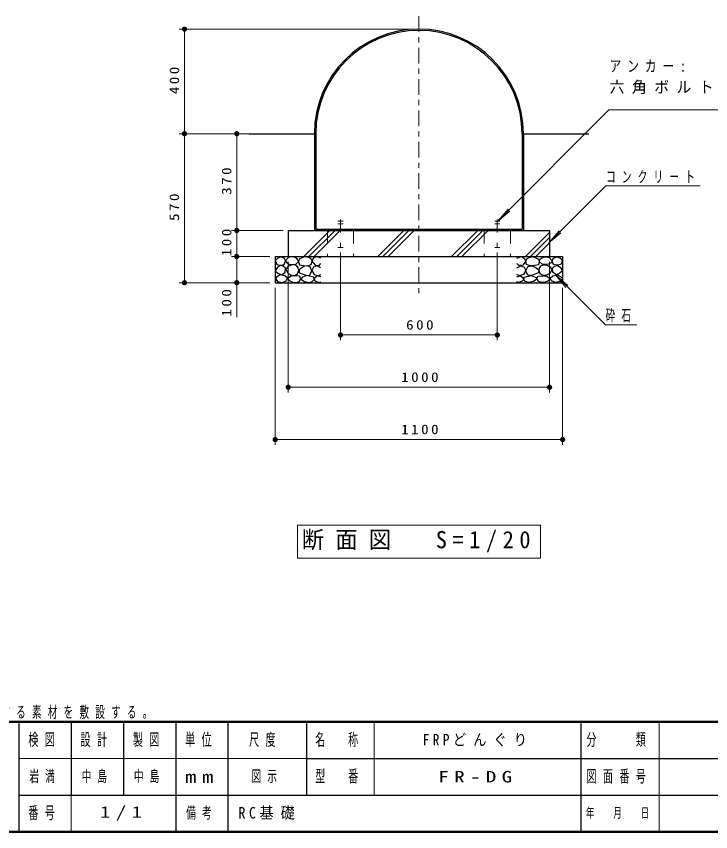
# Model space of a CAD drawing. Units: millimetres on the paper, scale 1:20. Extents: x -385 to 0, y -12 to 267.
# Drawn here: x -243 to -110.1, y 0 to 155.9 of the extents above; entities that cross this region are included whole.
import ezdxf

# ---------------------------------------------------------------- set-up
doc = ezdxf.new("R2010")
doc.units = ezdxf.units.MM
doc.linetypes.add('USER1', pattern=[4.5, 2.5, -2])
doc.linetypes.add('USER2', pattern=[6, 3, -1, 1, -1])
doc.layers.add('LY_1', color=7, linetype='Continuous', lineweight=13)
doc.layers.add('LY_2', color=7, linetype='Continuous', lineweight=13)
doc.layers.add('LY_3', color=7, linetype='Continuous')
doc.styles.add('ＭＳ ゴシック', font='')
doc.styles.get('ＭＳ ゴシック').set_extended_font_data('MS Gothic')

# ---------------------------------------------------------------- blocks, each defined once
blk = doc.blocks.new('filled_dot')
at = {"color": 0, "linetype": 'Continuous', "lineweight": -2, "const_width": 1.25}
blk.add_lwpolyline([(-0.625, 0, 1), (0.625, 0, 1)], format="xyb", close=True, dxfattribs=at)

msp = doc.modelspace()

# ---------------------------------------------------------------- linework, layer by layer
at = {"layer": 'LY_1', "linetype": 'USER2'}
msp.add_line((-165.957, 155.945), (-165.957, 102.971), dxfattribs=at)
at = {"layer": 'LY_1'}
for p, q in [((-166.957, 153.495), (-211.818, 153.495)), ((-210.818, 133.495), (-210.818, 153.495)), ((-129.603, 138.029), (-150.832, 116.769)), ((-129.603, 138.029), (-87.478, 138.029)), ((-196.818, 133.495), (-211.818, 133.495)), ((-199.457, 133.495), (-211.818, 133.495)), ((-210.818, 104.995), (-210.818, 133.495)), ((-200.818, 114.995), (-200.818, 133.495)), ((-130.17, 123.534), (-141.076, 112.628)), ((-130.17, 123.534), (-112.155, 123.534)), ((-150.832, 116.769), (-148.906, 119.069)), ((-150.832, 116.769), (-148.536, 118.699)), ((-191.957, 114.995), (-201.818, 114.995)), ((-200.818, 109.995), (-200.818, 114.995)), ((-187.993, 109.995), (-182.993, 114.995)), ((-187.003, 109.995), (-182.003, 114.995)), ((-186.013, 109.995), (-181.013, 114.995)), ((-173.85, 109.995), (-168.85, 114.995)), ((-172.86, 109.995), (-167.86, 114.995)), ((-171.87, 109.995), (-166.87, 114.995)), ((-159.708, 109.995), (-154.708, 114.995)), ((-158.718, 109.995), (-153.718, 114.995)), ((-157.728, 109.995), (-152.728, 114.995)), ((-145.566, 109.995), (-140.957, 114.604)), ((-141.076, 112.628), (-139.148, 114.926)), ((-141.076, 112.628), (-138.778, 114.556)), ((-144.576, 109.995), (-140.957, 113.614)), ((-143.586, 109.995), (-140.957, 112.624)), ((-180.957, 110.745), (-180.957, 93.995)), ((-150.957, 110.745), (-150.957, 93.995)), ((-194.457, 109.995), (-201.818, 109.995)), ((-200.818, 98.375), (-200.818, 109.995)), ((-190.957, 108.995), (-190.957, 83.995)), ((-140.957, 108.995), (-140.957, 83.995)), ((-139.747, 106.408), (-137.819, 104.11)), ((-139.747, 106.408), (-137.449, 104.48)), ((-130.262, 96.923), (-139.747, 106.408)), ((-194.457, 104.995), (-211.818, 104.995)), ((-193.457, 103.995), (-193.457, 73.995)), ((-138.457, 103.995), (-138.457, 73.995)), ((-130.262, 96.923), (-124.247, 96.923)), ((-150.957, 94.995), (-180.957, 94.995)), ((-140.957, 84.995), (-190.957, 84.995)), ((-138.457, 74.995), (-193.457, 74.995)), ((-142.707, 58.609), (-189.207, 58.609)), ((-189.207, 58.609), (-189.207, 52.309)), ((-142.707, 52.309), (-142.707, 58.609)), ((-189.207, 52.309), (-142.707, 52.309))]:
    msp.add_line(p, q, dxfattribs=at)
at = {"layer": 'LY_1', "lineweight": 25}
for p, q in [((-198.457, 133.495), (-185.957, 133.495)), ((-185.957, 133.495), (-185.957, 114.995)), ((-185.707, 133.495), (-185.707, 115.245)), ((-146.207, 133.495), (-146.207, 115.245)), ((-145.957, 133.495), (-145.957, 114.995)), ((-145.957, 133.495), (-133.457, 133.495)), ((-190.957, 114.995), (-140.957, 114.995)), ((-190.957, 114.995), (-190.957, 109.995)), ((-185.707, 115.245), (-146.207, 115.245)), ((-182.707, 115.245), (-182.707, 114.995)), ((-149.207, 115.245), (-149.207, 114.995)), ((-140.957, 114.995), (-140.957, 109.995)), ((-193.457, 109.995), (-138.457, 109.995)), ((-193.457, 109.995), (-193.457, 104.995)), ((-138.457, 109.995), (-138.457, 104.995)), ((-193.457, 104.995), (-138.457, 104.995))]:
    msp.add_line(p, q, dxfattribs=at)
at = {"layer": 'LY_1', "linetype": 'USER1'}
for p, q in [((-180.957, 117.095), (-180.957, 111.745)), ((-150.957, 117.095), (-150.957, 111.745)), ((-180.457, 116.745), (-181.457, 116.745)), ((-180.457, 116.245), (-181.457, 116.245)), ((-150.457, 116.745), (-151.457, 116.745)), ((-150.457, 116.245), (-151.457, 116.245)), ((-183.457, 114.995), (-183.457, 109.995)), ((-178.457, 114.995), (-178.457, 109.995)), ((-153.457, 114.995), (-153.457, 109.995)), ((-148.457, 114.995), (-148.457, 109.995)), ((-180.457, 111.745), (-181.457, 111.745)), ((-150.457, 111.745), (-151.457, 111.745))]:
    msp.add_line(p, q, dxfattribs=at)
at = {"layer": 'LY_1', "lineweight": 25}
for points in [[(-192.335, 109.965), (-192.969, 109.664), (-193.444, 109.189), (-193.143, 108.492), (-192.414, 108.349), (-191.717, 108.508), (-191.464, 109.094), (-191.654, 109.601)], [(-190.364, 109.97), (-190.891, 109.835), (-191.472, 109.199), (-191.242, 108.78), (-190.785, 108.543), (-190.269, 108.47), (-189.526, 108.537), (-188.958, 109.078), (-189.242, 109.578), (-189.775, 109.888)], [(-187.773, 109.98), (-188.31, 109.756), (-188.856, 109.488), (-188.972, 108.987), (-188.838, 108.423), (-188.014, 108.262), (-187.289, 108.217), (-186.565, 108.476), (-186.412, 109.085), (-186.645, 109.595), (-187.048, 109.819)], [(-144.142, 109.98), (-143.605, 109.756), (-143.059, 109.488), (-142.943, 108.987), (-143.077, 108.423), (-143.9, 108.262), (-144.625, 108.217), (-145.35, 108.476), (-145.502, 109.085), (-145.27, 109.595), (-144.867, 109.819)], [(-141.551, 109.97), (-141.024, 109.835), (-140.443, 109.199), (-140.673, 108.78), (-141.13, 108.543), (-141.646, 108.47), (-142.389, 108.537), (-142.957, 109.078), (-142.673, 109.578), (-142.139, 109.888)], [(-139.58, 109.965), (-138.946, 109.664), (-138.471, 109.189), (-138.772, 108.492), (-139.501, 108.349), (-140.198, 108.508), (-140.451, 109.094), (-140.261, 109.601)], [(-192.462, 108.318), (-193, 107.969), (-193.444, 107.288), (-192.937, 106.828), (-192.272, 106.512), (-191.575, 106.955), (-191.495, 107.795), (-191.903, 108.157)], [(-190.999, 106.753), (-190.377, 106.408), (-189.702, 106.361), (-189.188, 106.723), (-188.945, 107.321), (-189.056, 107.858), (-189.404, 108.267), (-189.87, 108.431), (-190.404, 108.375), (-191.094, 108.006), (-191.391, 107.429)], [(-187.823, 108.149), (-188.377, 107.852), (-188.904, 107.433), (-188.85, 106.879), (-188.107, 106.609), (-187.472, 106.392), (-186.823, 106.419), (-186.417, 107.284), (-186.769, 108.041), (-187.272, 108.206)], [(-144.092, 108.149), (-143.538, 107.852), (-143.011, 107.433), (-143.065, 106.879), (-143.808, 106.609), (-144.443, 106.392), (-145.092, 106.419), (-145.497, 107.284), (-145.146, 108.041), (-144.642, 108.206)], [(-140.916, 106.753), (-141.537, 106.408), (-142.213, 106.361), (-142.727, 106.723), (-142.97, 107.321), (-142.858, 107.858), (-142.511, 108.267), (-142.045, 108.431), (-141.51, 108.375), (-140.821, 108.006), (-140.524, 107.429)], [(-139.453, 108.318), (-138.914, 107.969), (-138.471, 107.288), (-138.978, 106.828), (-139.643, 106.512), (-140.34, 106.955), (-140.419, 107.795), (-140.012, 108.157)], [(-192.503, 106.521), (-193.071, 106.202), (-193.409, 105.779), (-193.006, 105.213), (-192.063, 105.01), (-191.347, 105.329), (-191.074, 105.834), (-191.613, 106.29)], [(-189.647, 106.314), (-190.431, 106.273), (-191.094, 105.8), (-190.661, 105.341), (-189.972, 105.03), (-189.407, 105.022), (-188.864, 105.246), (-188.526, 105.773), (-188.783, 106.26)], [(-187.532, 106.405), (-188.302, 105.986), (-188.546, 105.689), (-187.856, 105.203), (-186.91, 105.013), (-186.381, 105.197), (-186.032, 105.622), (-186.059, 106.04), (-186.924, 106.27)], [(-144.383, 106.405), (-143.612, 105.986), (-143.369, 105.689), (-144.058, 105.203), (-145.004, 105.013), (-145.534, 105.197), (-145.883, 105.622), (-145.856, 106.04), (-144.991, 106.27)], [(-142.267, 106.314), (-141.483, 106.273), (-140.821, 105.8), (-141.254, 105.341), (-141.943, 105.03), (-142.508, 105.022), (-143.051, 105.246), (-143.389, 105.773), (-143.132, 106.26)], [(-139.412, 106.521), (-138.843, 106.202), (-138.506, 105.779), (-138.909, 105.213), (-139.852, 105.01), (-140.567, 105.329), (-140.841, 105.834), (-140.302, 106.29)]]:
    msp.add_lwpolyline(points, close=True, dxfattribs=at)
for points in [[(-184.707, 109.66), (-185.563, 109.977), (-186.102, 109.708), (-186.418, 109.106), (-185.832, 108.345), (-185.056, 108.282), (-184.707, 108.678)], [(-147.207, 109.66), (-146.352, 109.977), (-145.813, 109.708), (-145.496, 109.106), (-146.083, 108.345), (-146.859, 108.282), (-147.207, 108.678)], [(-184.723, 107.854), (-185.484, 108.25), (-186.117, 107.997), (-186.418, 107.347), (-185.975, 106.571), (-185.214, 106.333), (-184.723, 106.539)], [(-147.192, 107.854), (-146.431, 108.25), (-145.797, 107.997), (-145.496, 107.347), (-145.94, 106.571), (-146.7, 106.333), (-147.192, 106.539)], [(-184.707, 106.127), (-185.373, 106.333), (-186.022, 105.779), (-185.848, 105.383), (-185.119, 105.018), (-184.707, 105.177)], [(-147.207, 106.127), (-146.542, 106.333), (-145.892, 105.779), (-146.067, 105.383), (-146.795, 105.018), (-147.207, 105.177)]]:
    msp.add_lwpolyline(points, dxfattribs=at)
for radius in [20, 19.75]:
    msp.add_arc((-165.957, 133.495), radius, 0, 180, dxfattribs=at)
at = {"layer": 'LY_2', "lineweight": 50}
for p, q in [((-385, 21), (0, 21)), ((-385, 0), (0, 0))]:
    msp.add_line(p, q, dxfattribs=at)
at = {"layer": 'LY_2', "lineweight": 25}
for p, q in [((-242.5, 21), (-242.5, 0)), ((-232.5, 21), (-232.5, 7)), ((-222.5, 21), (-222.5, 7)), ((-212.5, 21), (-212.5, 0)), ((-202.5, 21), (-202.5, 7)), ((-187.5, 21), (-187.5, 7)), ((-135, 21), (-135, 0)), ((-187.5, 14), (-70, 14)), ((-242.5, 7), (0, 7)), ((-202.5, 7), (-202.5, 0))]:
    msp.add_line(p, q, dxfattribs=at)
at = {"layer": 'LY_2'}
for p, q in [((-174.5, 21), (-174.5, 7)), ((-120, 21), (-120, 0)), ((-242.5, 14), (-187.5, 14)), ((-232.5, 7), (-232.5, 0))]:
    msp.add_line(p, q, dxfattribs=at)

# ---------------------------------------------------------------- block references
at = {"layer": 'LY_1', "xscale": 0.4, "yscale": 0.4}
for p, rotation in [((-210.818, 153.495), 270), ((-210.818, 133.495), 270), ((-210.818, 133.495), 90), ((-200.818, 133.495), 270), ((-200.818, 114.995), 90), ((-200.818, 109.995), 90), ((-210.818, 104.995), 90), ((-200.818, 104.995), 90), ((-150.957, 94.995), 180), ((-140.957, 84.995), 180), ((-138.457, 74.995), 180)]:
    msp.add_blockref('filled_dot', p, dxfattribs=dict(at, rotation=rotation))
for p in [(-180.957, 94.995), (-190.957, 84.995), (-193.457, 74.995)]:
    msp.add_blockref('filled_dot', p, dxfattribs=at)

# ---------------------------------------------------------------- texts
at = {"layer": 'LY_1', "style": 'ＭＳ ゴシック'}
for s, insert, char_height, attachment_point in [('\\T1.5;\\W0.75;アンカー:', (-129.478, 147.529), 2.199, 1), ('\\T1.5;\\W0.95;六角ボルト\u3000M10X100L', (-129.478, 143.529), 2.199, 1), ('\\T1.64;\\W0.6;コンクリート', (-130.155, 124.034), 2.199, 7), ('\\T1.64;\\W0.6;砕石', (-130.247, 97.423), 2.199, 7), ('\\T1.33;\\W1.15;600', (-165.541, 95.995), 1.833, 8), ('\\T1.33;\\W1.15;1000', (-165.536, 85.995), 1.833, 8), ('\\T1.33;\\W1.15;1100', (-165.534, 75.995), 1.833, 8), ('\\T1.5;\\W0.95;断面図\u3000S=1/20', (-165.957, 55.459), 3.299, 5), ('\\T1.64;\\W0.6;安全領域内には、障害物等はないものとし、落下高さに見合った衝撃吸収性能を有する素材を敷設する。', (-358.158, 21.542), 2.199, 7), ('\\T1.52;\\W0.85;FRPどんぐり', (-165.25, 17.5), 2.199, 4), ('\\T1.64;\\W0.6;岩満', (-240.5, 10.5), 2.199, 4), ('\\T1.64;\\W0.6;中島', (-230.5, 10.5), 2.199, 4), ('\\T1.64;\\W0.6;中島', (-220.5, 10.5), 2.199, 4), ('\\T1.5;\\W1.35;FR-DG', (-162.25, 10.5), 2.199, 4), ('\\T1.5;\\W0.9;RC基礎', (-200.5, 3.5), 2.199, 4)]:
    msp.add_mtext(s, dxfattribs=dict(at, insert=insert, char_height=char_height, attachment_point=attachment_point))
at = {"layer": 'LY_1', "char_height": 1.833, "attachment_point": 8, "rotation": 90, "style": 'ＭＳ ゴシック'}
for s, insert in [('\\T1.33;\\W1.15;400', (-211.818, 143.912)), ('\\T1.33;\\W1.15;370', (-201.818, 124.66)), ('\\T1.33;\\W1.15;570', (-211.818, 119.66)), ('\\T1.33;\\W1.15;100', (-201.818, 112.924)), ('\\T1.33;\\W1.15;100', (-201.818, 101.375))]:
    msp.add_mtext(s, dxfattribs=dict(at, insert=insert))
at = {"layer": 'LY_2', "attachment_point": 4, "style": 'ＭＳ ゴシック'}
for s, insert, char_height in [('\\T1.64;\\W0.6;検図', (-240.7, 17.5), 2.346), ('\\T1.64;\\W0.6;設計', (-230.7, 17.5), 2.346), ('\\T1.64;\\W0.6;製図', (-220.7, 17.5), 2.346), ('\\T1.64;\\W0.6;単位', (-210.7, 17.5), 2.346), ('\\T1.64;\\W0.6;尺度', (-198.45, 17.5), 2.346), ('\\T1.64;\\W0.6;名\u3000称', (-185.8, 17.5), 2.346), ('\\T1.64;\\W0.6;分\u3000\u3000類', (-133.9, 17.5), 2.346), ('\\T1.5;\\W1.35;mm', (-210.7, 10.5), 2.346), ('\\T1.64;\\W0.6;型\u3000番', (-185.8, 10.5), 2.346), ('\\T1.64;\\W0.6;図面番号', (-133.9, 10.5), 2.346), ('\\T1.64;\\W0.6;番号', (-240.7, 3.5), 2.346), ('\\T1.64;\\W0.6;備考', (-210.5, 3.5), 2.199), ('\\T1.64;\\W0.6;年\u3000月\u3000日', (-134, 3.5), 1.906)]:
    msp.add_mtext(s, dxfattribs=dict(at, insert=insert, char_height=char_height))
at = {"layer": 'LY_3', "char_height": 2.199, "attachment_point": 4, "style": 'ＭＳ ゴシック'}
for s, insert in [('\\T1.64;\\W0.6;図示', (-198, 10.5)), ('\\T1.5;\\W1.35;1/1', (-227, 3.5))]:
    msp.add_mtext(s, dxfattribs=dict(at, insert=insert))

doc.saveas('drawing.dxf')
